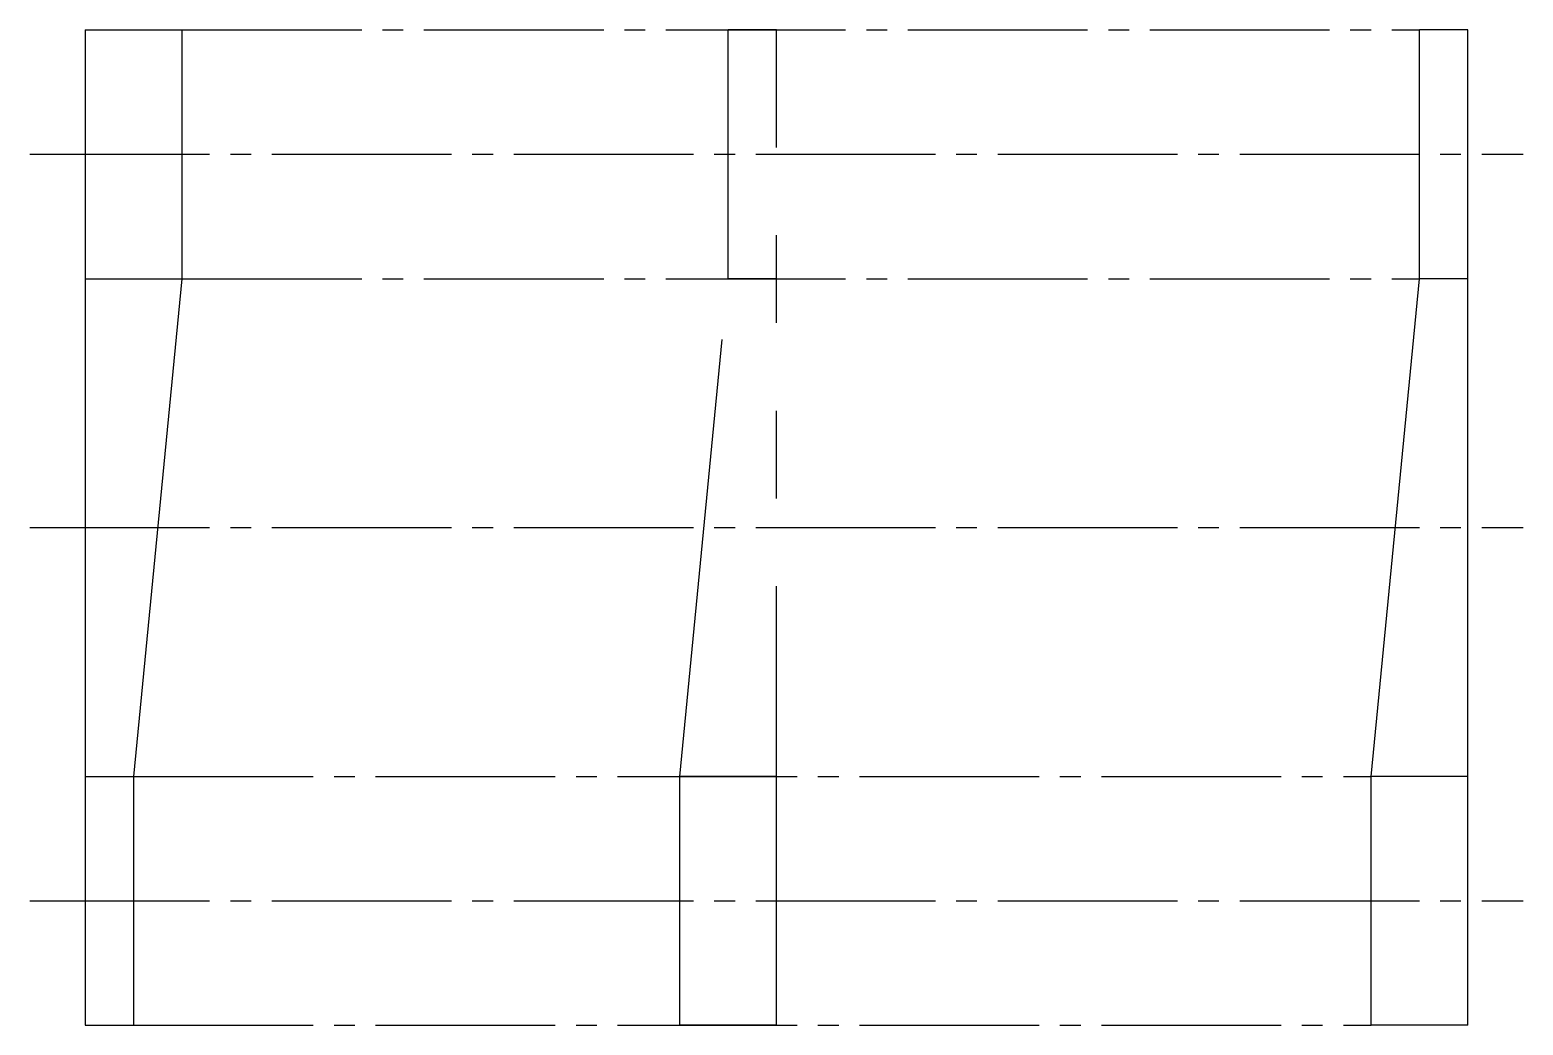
# Model space of a CAD drawing. Extents: x 5.1 to 85, y 5 to 72.8.
# Drawn here: x 58.04 to 85.04, y 54.76 to 72.76 of the extents above; entities outside this region: 2.
import ezdxf

# ---------------------------------------------------------------- set-up
doc = ezdxf.new("R2010")
doc.units = 0
doc.header["$LTSCALE"] = 0.25
doc.linetypes.add('CENTER', pattern=[17.5, 13, -1.5, 1.5, -1.5])
doc.linetypes.add('PHANTOM', pattern=[63.5, 31.75, -6.35, 6.35, -6.35, 6.35, -6.35])
doc.layers.get('0').update_dxf_attribs({"linetype": 'CONTINUOUS'})
doc.layers.add('CENTER', color=1, linetype='CENTER')

msp = doc.modelspace()

# ---------------------------------------------------------------- linework, layer by layer
for p, q in [((59.039, 72.757), (59.039, 54.757)), ((59.039, 72.757), (60.789, 72.757)), ((60.789, 72.757), (60.789, 68.257)), ((84.039, 72.757), (83.164, 72.757)), ((83.164, 68.257), (83.164, 72.757)), ((84.039, 54.757), (84.039, 72.757)), ((59.039, 68.257), (60.789, 68.257)), ((60.789, 68.257), (59.914, 59.257)), ((82.289, 59.257), (83.164, 68.257)), ((84.039, 68.257), (83.164, 68.257)), ((59.039, 59.257), (59.914, 59.257)), ((59.914, 59.257), (59.914, 54.757)), ((82.289, 54.757), (82.289, 59.257)), ((84.039, 59.257), (82.289, 59.257)), ((59.039, 54.757), (59.914, 54.757)), ((84.039, 54.757), (82.289, 54.757))]:
    msp.add_line(p, q)
at = {"color": 3, "linetype": 'PHANTOM'}
for p, q in [((71.539, 72.757), (70.664, 72.757)), ((70.664, 68.257), (70.664, 72.757)), ((71.539, 54.757), (71.539, 72.757)), ((69.789, 59.257), (70.664, 68.257)), ((71.539, 68.257), (70.664, 68.257)), ((69.789, 54.757), (69.789, 59.257)), ((71.539, 59.257), (69.789, 59.257)), ((71.539, 54.757), (69.789, 54.757))]:
    msp.add_line(p, q, dxfattribs=at)
at = {"layer": 'CENTER', "color": 1, "linetype": 'CENTER'}
for p, q in [((60.789, 72.757), (83.164, 72.757)), ((58.039, 70.507), (85.039, 70.507)), ((60.789, 68.257), (83.164, 68.257)), ((58.039, 63.757), (85.039, 63.757)), ((59.914, 59.257), (82.289, 59.257)), ((58.039, 57.007), (85.039, 57.007)), ((59.914, 54.757), (82.289, 54.757))]:
    msp.add_line(p, q, dxfattribs=at)

# ---------------------------------------------------------------- texts
for s, p in [('SWF18-25', (5, 12.5)), ('SWF18', (5, 5))]:
    msp.add_text(s, height=2).set_placement(p)

doc.saveas('drawing.dxf')
